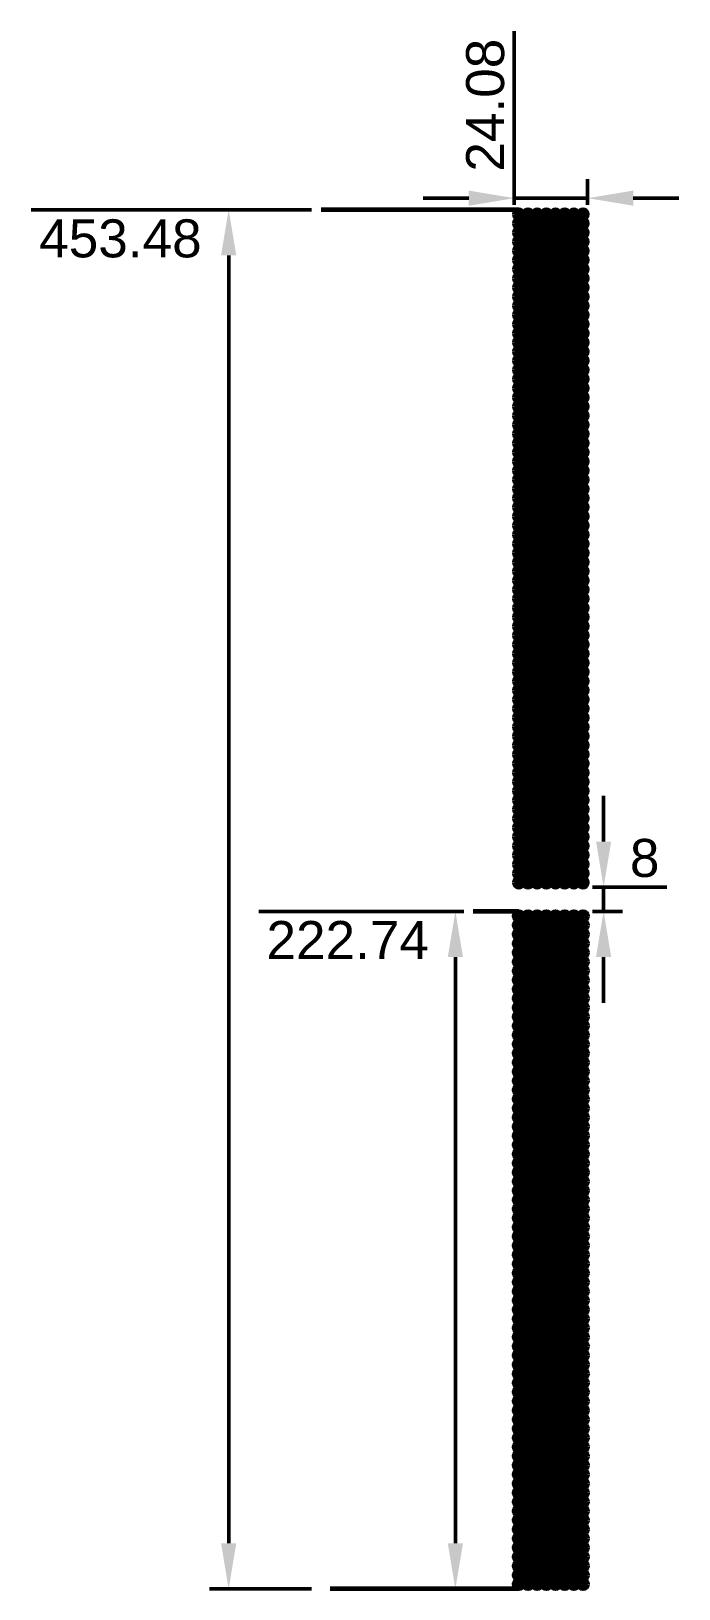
# Model space of a CAD drawing. Header units: millimetres. Extents: x 3743 to 4691, y 1346 to 1960.
# Drawn here: x 3743 to 3956, y 1448 to 1960 of the extents above; entities that cross this region are included whole.
import ezdxf

# ---------------------------------------------------------------- set-up
doc = ezdxf.new("R2010")
doc.units = ezdxf.units.MM
doc.layers.get('0').update_dxf_attribs({"lineweight": 60})
doc.styles.get("Standard").update_dxf_attribs({"font": 'arial.ttf'})
doc.dimstyles.new('ISO-25', dxfattribs={"dimscale": 5, "dimtxt": 2.5, "dimasz": 3, "dimexe": 1.25, "dimexo": 0.625, "dimtad": 2, "dimjust": 3, "dimdsep": 46, "dimtxsty": 'Standard', "dimcen": 2.5, "dimclrd": 30, "dimclre": 30, "dimclrt": 30, "dimadec": 0, "dimazin": 0, "dimtfac": 1, "dimtmove": 0, "dimatfit": 3, "dimfxl": 1, "dimlwd": 50, "dimlwe": 50, "dimarcsym": 0})

# ---------------------------------------------------------------- blocks, each defined once
blk = doc.blocks.new('*U1')
at = {"true_color": 0x939598}
h = blk.add_hatch(color=252, dxfattribs=at)
h.dxf.hatch_style = 1
h.paths.add_polyline_path([(1.505, 0, 1), (-1.505, 0, 1)])
h.paths.add_polyline_path([(-1.38, 0, -1), (1.38, 0, -1)], flags=16)
at = {"true_color": 0x991b1e}
h = blk.add_hatch(color=244, dxfattribs=at)
h.dxf.hatch_style = 1
h.paths.add_polyline_path([(-1.38, 0, 1), (1.38, 0, 1)])
for radius in [1.505, 1.38]:
    blk.add_circle((0, 0), radius)
blk = doc.blocks.new('*U2')
at = {"color": 0, "linetype": 'ByBlock', "lineweight": -2, "transparency": 16777216}
for p in [(0, 219.73), (3.01, 219.73), (6.02, 219.73), (9.03, 219.73), (12.04, 219.73), (15.05, 219.73), (18.06, 219.73), (21.07, 219.73), (0, 216.72), (0, 213.71), (3.01, 216.72), (3.01, 213.71), (6.02, 216.72), (6.02, 213.71), (9.03, 216.72), (9.03, 213.71), (12.04, 216.72), (12.04, 213.71), (15.05, 216.72), (15.05, 213.71), (18.06, 216.72), (18.06, 213.71), (21.07, 216.72), (21.07, 213.71), (0, 210.7), (3.01, 210.7), (6.02, 210.7), (9.03, 210.7), (12.04, 210.7), (15.05, 210.7), (18.06, 210.7), (21.07, 210.7), (0, 207.69), (0, 204.68), (3.01, 207.69), (3.01, 204.68), (6.02, 207.69), (6.02, 204.68), (9.03, 207.69), (9.03, 204.68), (12.04, 207.69), (12.04, 204.68), (15.05, 207.69), (15.05, 204.68), (18.06, 207.69), (18.06, 204.68), (21.07, 207.69), (21.07, 204.68), (0, 201.67), (0, 198.66), (3.01, 201.67), (3.01, 198.66), (6.02, 201.67), (6.02, 198.66), (9.03, 201.67), (9.03, 198.66), (12.04, 201.67), (12.04, 198.66), (15.05, 201.67), (15.05, 198.66), (18.06, 201.67), (18.06, 198.66), (21.07, 201.67), (21.07, 198.66), (0, 195.65), (3.01, 195.65), (6.02, 195.65), (9.03, 195.65), (12.04, 195.65), (15.05, 195.65), (18.06, 195.65), (21.07, 195.65), (0, 192.64), (0, 189.63), (3.01, 192.64), (3.01, 189.63), (6.02, 192.64), (6.02, 189.63), (9.03, 192.64), (9.03, 189.63), (12.04, 192.64), (12.04, 189.63), (15.05, 192.64), (15.05, 189.63), (18.06, 192.64), (18.06, 189.63), (21.07, 192.64), (21.07, 189.63), (0, 186.62), (0, 183.61), (3.01, 186.62), (3.01, 183.61), (6.02, 186.62), (6.02, 183.61), (9.03, 186.62), (9.03, 183.61), (12.04, 186.62), (12.04, 183.61), (15.05, 186.62), (15.05, 183.61), (18.06, 186.62), (18.06, 183.61), (21.07, 186.62), (21.07, 183.61), (0, 180.6), (3.01, 180.6), (6.02, 180.6), (9.03, 180.6), (12.04, 180.6), (15.05, 180.6), (18.06, 180.6), (21.07, 180.6), (0, 177.59), (0, 174.58), (3.01, 177.59), (3.01, 174.58), (6.02, 177.59), (6.02, 174.58), (9.03, 177.59), (9.03, 174.58), (12.04, 177.59), (12.04, 174.58), (15.05, 177.59), (15.05, 174.58), (18.06, 177.59), (18.06, 174.58), (21.07, 177.59), (21.07, 174.58), (0, 171.57), (0, 168.56), (3.01, 171.57), (3.01, 168.56), (6.02, 171.57), (6.02, 168.56), (9.03, 171.57), (9.03, 168.56), (12.04, 171.57), (12.04, 168.56), (15.05, 171.57), (15.05, 168.56), (18.06, 171.57), (18.06, 168.56), (21.07, 171.57), (21.07, 168.56), (0, 165.55), (0, 162.54), (3.01, 165.55), (3.01, 162.54), (6.02, 165.55), (6.02, 162.54), (9.03, 165.55), (9.03, 162.54), (12.04, 165.55), (12.04, 162.54), (15.05, 165.55), (15.05, 162.54), (18.06, 165.55), (18.06, 162.54), (21.07, 165.55), (21.07, 162.54), (0, 159.53), (3.01, 159.53), (6.02, 159.53), (9.03, 159.53), (12.04, 159.53), (15.05, 159.53), (18.06, 159.53), (21.07, 159.53), (0, 156.52), (0, 153.51), (3.01, 156.52), (3.01, 153.51), (6.02, 156.52), (6.02, 153.51), (9.03, 156.52), (9.03, 153.51), (12.04, 156.52), (12.04, 153.51), (15.05, 156.52), (15.05, 153.51), (18.06, 156.52), (18.06, 153.51), (21.07, 156.52), (21.07, 153.51), (0, 150.5), (0, 147.49), (3.01, 150.5), (3.01, 147.49), (6.02, 150.5), (6.02, 147.49), (9.03, 150.5), (9.03, 147.49), (12.04, 150.5), (12.04, 147.49), (15.05, 150.5), (15.05, 147.49), (18.06, 150.5), (18.06, 147.49), (21.07, 150.5), (21.07, 147.49), (0, 144.48), (3.01, 144.48), (6.02, 144.48), (9.03, 144.48), (12.04, 144.48), (15.05, 144.48), (18.06, 144.48), (21.07, 144.48), (0, 141.47), (0, 138.46), (3.01, 141.47), (3.01, 138.46), (6.02, 141.47), (6.02, 138.46), (9.03, 141.47), (9.03, 138.46), (12.04, 141.47), (12.04, 138.46), (15.05, 141.47), (15.05, 138.46), (18.06, 141.47), (18.06, 138.46), (21.07, 141.47), (21.07, 138.46), (0, 135.45), (0, 132.44), (3.01, 135.45), (3.01, 132.44), (6.02, 135.45), (6.02, 132.44), (9.03, 135.45), (9.03, 132.44), (12.04, 135.45), (12.04, 132.44), (15.05, 135.45), (15.05, 132.44), (18.06, 135.45), (18.06, 132.44), (21.07, 135.45), (21.07, 132.44), (0, 129.43), (3.01, 129.43), (6.02, 129.43), (9.03, 129.43), (12.04, 129.43), (15.05, 129.43), (18.06, 129.43), (21.07, 129.43), (0, 126.42), (0, 123.41), (3.01, 126.42), (3.01, 123.41), (6.02, 126.42), (6.02, 123.41), (9.03, 126.42), (9.03, 123.41), (12.04, 126.42), (12.04, 123.41), (15.05, 126.42), (15.05, 123.41), (18.06, 126.42), (18.06, 123.41), (21.07, 126.42), (21.07, 123.41), (0, 120.4), (0, 117.39), (3.01, 120.4), (3.01, 117.39), (6.02, 120.4), (6.02, 117.39), (9.03, 120.4), (9.03, 117.39), (12.04, 120.4), (12.04, 117.39), (15.05, 120.4), (15.05, 117.39), (18.06, 120.4), (18.06, 117.39), (21.07, 120.4), (21.07, 117.39), (0, 114.38), (0, 111.37), (3.01, 114.38), (3.01, 111.37), (6.02, 114.38), (6.02, 111.37), (9.03, 114.38), (9.03, 111.37), (12.04, 114.38), (12.04, 111.37), (15.05, 114.38), (15.05, 111.37), (18.06, 114.38), (18.06, 111.37), (21.07, 114.38), (21.07, 111.37), (0, 108.36), (3.01, 108.36), (6.02, 108.36), (9.03, 108.36), (12.04, 108.36), (15.05, 108.36), (18.06, 108.36), (21.07, 108.36), (0, 105.35), (0, 102.34), (3.01, 105.35), (3.01, 102.34), (6.02, 105.35), (6.02, 102.34), (9.03, 105.35), (9.03, 102.34), (12.04, 105.35), (12.04, 102.34), (15.05, 105.35), (15.05, 102.34), (18.06, 105.35), (18.06, 102.34), (21.07, 105.35), (21.07, 102.34), (0, 99.33), (0, 96.32), (3.01, 99.33), (3.01, 96.32), (6.02, 99.33), (6.02, 96.32), (9.03, 99.33), (9.03, 96.32), (12.04, 99.33), (12.04, 96.32), (15.05, 99.33), (15.05, 96.32), (18.06, 99.33), (18.06, 96.32), (21.07, 99.33), (21.07, 96.32), (0, 93.31), (3.01, 93.31), (6.02, 93.31), (9.03, 93.31), (12.04, 93.31), (15.05, 93.31), (18.06, 93.31), (21.07, 93.31), (0, 90.3), (0, 87.29), (3.01, 90.3), (3.01, 87.29), (6.02, 90.3), (6.02, 87.29), (9.03, 90.3), (9.03, 87.29), (12.04, 90.3), (12.04, 87.29), (15.05, 90.3), (15.05, 87.29), (18.06, 90.3), (18.06, 87.29), (21.07, 90.3), (21.07, 87.29), (0, 84.28), (0, 81.27), (3.01, 84.28), (3.01, 81.27), (6.02, 84.28), (6.02, 81.27), (9.03, 84.28), (9.03, 81.27), (12.04, 84.28), (12.04, 81.27), (15.05, 84.28), (15.05, 81.27), (18.06, 84.28), (18.06, 81.27), (21.07, 84.28), (21.07, 81.27), (0, 78.26), (3.01, 78.26), (6.02, 78.26), (9.03, 78.26), (12.04, 78.26), (15.05, 78.26), (18.06, 78.26), (21.07, 78.26), (0, 75.25), (0, 72.24), (3.01, 75.25), (3.01, 72.24), (6.02, 75.25), (6.02, 72.24), (9.03, 75.25), (9.03, 72.24), (12.04, 75.25), (12.04, 72.24), (15.05, 75.25), (15.05, 72.24), (18.06, 75.25), (18.06, 72.24), (21.07, 75.25), (21.07, 72.24), (0, 69.23), (0, 66.22), (3.01, 69.23), (3.01, 66.22), (6.02, 69.23), (6.02, 66.22), (9.03, 69.23), (9.03, 66.22), (12.04, 69.23), (12.04, 66.22), (15.05, 69.23), (15.05, 66.22), (18.06, 69.23), (18.06, 66.22), (21.07, 69.23), (21.07, 66.22), (0, 63.21), (0, 60.2), (3.01, 63.21), (3.01, 60.2), (6.02, 63.21), (6.02, 60.2), (9.03, 63.21), (9.03, 60.2), (12.04, 63.21), (12.04, 60.2), (15.05, 63.21), (15.05, 60.2), (18.06, 63.21), (18.06, 60.2), (21.07, 63.21), (21.07, 60.2), (0, 57.19), (3.01, 57.19), (6.02, 57.19), (9.03, 57.19), (12.04, 57.19), (15.05, 57.19), (18.06, 57.19), (21.07, 57.19), (0, 54.18), (0, 51.17), (3.01, 54.18), (3.01, 51.17), (6.02, 54.18), (6.02, 51.17), (9.03, 54.18), (9.03, 51.17), (12.04, 54.18), (12.04, 51.17), (15.05, 54.18), (15.05, 51.17), (18.06, 54.18), (18.06, 51.17), (21.07, 54.18), (21.07, 51.17), (0, 48.16), (0, 45.15), (3.01, 48.16), (3.01, 45.15), (6.02, 48.16), (6.02, 45.15), (9.03, 48.16), (9.03, 45.15), (12.04, 48.16), (12.04, 45.15), (15.05, 48.16), (15.05, 45.15), (18.06, 48.16), (18.06, 45.15), (21.07, 48.16), (21.07, 45.15), (0, 42.14), (3.01, 42.14), (6.02, 42.14), (9.03, 42.14), (12.04, 42.14), (15.05, 42.14), (18.06, 42.14), (21.07, 42.14), (0, 39.13), (0, 36.12), (3.01, 39.13), (3.01, 36.12), (6.02, 39.13), (6.02, 36.12), (9.03, 39.13), (9.03, 36.12), (12.04, 39.13), (12.04, 36.12), (15.05, 39.13), (15.05, 36.12), (18.06, 39.13), (18.06, 36.12), (21.07, 39.13), (21.07, 36.12), (0, 33.11), (0, 30.1), (3.01, 33.11), (3.01, 30.1), (6.02, 33.11), (6.02, 30.1), (9.03, 33.11), (9.03, 30.1), (12.04, 33.11), (12.04, 30.1), (15.05, 33.11), (15.05, 30.1), (18.06, 33.11), (18.06, 30.1), (21.07, 33.11), (21.07, 30.1), (0, 27.09), (3.01, 27.09), (6.02, 27.09), (9.03, 27.09), (12.04, 27.09), (15.05, 27.09), (18.06, 27.09), (21.07, 27.09), (0, 24.08), (0, 21.07), (3.01, 24.08), (3.01, 21.07), (6.02, 21.07), (6.02, 24.08), (9.03, 24.08), (9.03, 21.07), (12.04, 24.08), (12.04, 21.07), (15.05, 24.08), (15.05, 21.07), (18.06, 24.08), (18.06, 21.07), (21.07, 24.08), (21.07, 21.07), (0, 18.06), (0, 15.05), (3.01, 18.06), (3.01, 15.05), (6.02, 18.06), (6.02, 15.05), (9.03, 18.06), (9.03, 15.05), (12.04, 18.06), (12.04, 15.05), (15.05, 18.06), (15.05, 15.05), (18.06, 18.06), (18.06, 15.05), (21.07, 18.06), (21.07, 15.05), (0, 12.04), (0, 9.03), (3.01, 9.03), (3.01, 12.04), (6.02, 12.04), (6.02, 9.03), (9.03, 12.04), (9.03, 9.03), (12.04, 12.04), (12.04, 9.03), (15.05, 12.04), (15.05, 9.03), (18.06, 12.04), (18.06, 9.03), (21.07, 12.04), (21.07, 9.03), (0, 6.02), (3.01, 6.02), (6.02, 6.02), (9.03, 6.02), (12.04, 6.02), (15.05, 6.02), (18.06, 6.02), (21.07, 6.02), (0, 3.01), (0, 0), (3.01, 3.01), (3.01, 0), (6.02, 3.01), (6.02, 0), (9.03, 3.01), (9.03, 0), (12.04, 3.01), (12.04, 0), (15.05, 3.01), (15.05, 0), (18.06, 3.01), (18.06, 0), (21.07, 3.01), (21.07, 0)]:
    blk.add_blockref('*U1', p, dxfattribs=at)
blk = doc.blocks.new('*U4')
at = {"true_color": 0x939598}
h = blk.add_hatch(color=252, dxfattribs=at)
h.dxf.hatch_style = 1
h.paths.add_polyline_path([(1.505, 0, 1), (-1.505, 0, 1)])
h.paths.add_polyline_path([(-1.38, 0, -1), (1.38, 0, -1)], flags=16)
at = {"true_color": 0x991b1e}
h = blk.add_hatch(color=244, dxfattribs=at)
h.dxf.hatch_style = 1
h.paths.add_polyline_path([(-1.38, 0, 1), (1.38, 0, 1)])
for radius in [1.505, 1.38]:
    blk.add_circle((0, 0), radius)
blk = doc.blocks.new('*U5')
at = {"color": 0, "linetype": 'ByBlock', "lineweight": -2, "transparency": 16777216}
for p in [(0, 219.73), (3.01, 219.73), (6.02, 219.73), (9.03, 219.73), (12.04, 219.73), (15.05, 219.73), (18.06, 219.73), (21.07, 219.73), (0, 216.72), (0, 213.71), (3.01, 216.72), (3.01, 213.71), (6.02, 216.72), (6.02, 213.71), (9.03, 216.72), (9.03, 213.71), (12.04, 216.72), (12.04, 213.71), (15.05, 216.72), (15.05, 213.71), (18.06, 216.72), (18.06, 213.71), (21.07, 216.72), (21.07, 213.71), (0, 210.7), (3.01, 210.7), (6.02, 210.7), (9.03, 210.7), (12.04, 210.7), (15.05, 210.7), (18.06, 210.7), (21.07, 210.7), (0, 207.69), (0, 204.68), (3.01, 207.69), (3.01, 204.68), (6.02, 207.69), (6.02, 204.68), (9.03, 207.69), (9.03, 204.68), (12.04, 207.69), (12.04, 204.68), (15.05, 207.69), (15.05, 204.68), (18.06, 207.69), (18.06, 204.68), (21.07, 207.69), (21.07, 204.68), (0, 201.67), (0, 198.66), (3.01, 201.67), (3.01, 198.66), (6.02, 201.67), (6.02, 198.66), (9.03, 201.67), (9.03, 198.66), (12.04, 201.67), (12.04, 198.66), (15.05, 201.67), (15.05, 198.66), (18.06, 201.67), (18.06, 198.66), (21.07, 201.67), (21.07, 198.66), (0, 195.65), (3.01, 195.65), (6.02, 195.65), (9.03, 195.65), (12.04, 195.65), (15.05, 195.65), (18.06, 195.65), (21.07, 195.65), (0, 192.64), (0, 189.63), (3.01, 192.64), (3.01, 189.63), (6.02, 192.64), (6.02, 189.63), (9.03, 192.64), (9.03, 189.63), (12.04, 192.64), (12.04, 189.63), (15.05, 192.64), (15.05, 189.63), (18.06, 192.64), (18.06, 189.63), (21.07, 192.64), (21.07, 189.63), (0, 186.62), (0, 183.61), (3.01, 186.62), (3.01, 183.61), (6.02, 186.62), (6.02, 183.61), (9.03, 186.62), (9.03, 183.61), (12.04, 186.62), (12.04, 183.61), (15.05, 186.62), (15.05, 183.61), (18.06, 186.62), (18.06, 183.61), (21.07, 186.62), (21.07, 183.61), (0, 180.6), (3.01, 180.6), (6.02, 180.6), (9.03, 180.6), (12.04, 180.6), (15.05, 180.6), (18.06, 180.6), (21.07, 180.6), (0, 177.59), (0, 174.58), (3.01, 177.59), (3.01, 174.58), (6.02, 177.59), (6.02, 174.58), (9.03, 177.59), (9.03, 174.58), (12.04, 177.59), (12.04, 174.58), (15.05, 177.59), (15.05, 174.58), (18.06, 177.59), (18.06, 174.58), (21.07, 177.59), (21.07, 174.58), (0, 171.57), (0, 168.56), (3.01, 171.57), (3.01, 168.56), (6.02, 171.57), (6.02, 168.56), (9.03, 171.57), (9.03, 168.56), (12.04, 171.57), (12.04, 168.56), (15.05, 171.57), (15.05, 168.56), (18.06, 171.57), (18.06, 168.56), (21.07, 171.57), (21.07, 168.56), (0, 165.55), (0, 162.54), (3.01, 165.55), (3.01, 162.54), (6.02, 165.55), (6.02, 162.54), (9.03, 165.55), (9.03, 162.54), (12.04, 165.55), (12.04, 162.54), (15.05, 165.55), (15.05, 162.54), (18.06, 165.55), (18.06, 162.54), (21.07, 165.55), (21.07, 162.54), (0, 159.53), (3.01, 159.53), (6.02, 159.53), (9.03, 159.53), (12.04, 159.53), (15.05, 159.53), (18.06, 159.53), (21.07, 159.53), (0, 156.52), (0, 153.51), (3.01, 156.52), (3.01, 153.51), (6.02, 156.52), (6.02, 153.51), (9.03, 156.52), (9.03, 153.51), (12.04, 156.52), (12.04, 153.51), (15.05, 156.52), (15.05, 153.51), (18.06, 156.52), (18.06, 153.51), (21.07, 156.52), (21.07, 153.51), (0, 150.5), (0, 147.49), (3.01, 150.5), (3.01, 147.49), (6.02, 150.5), (6.02, 147.49), (9.03, 150.5), (9.03, 147.49), (12.04, 150.5), (12.04, 147.49), (15.05, 150.5), (15.05, 147.49), (18.06, 150.5), (18.06, 147.49), (21.07, 150.5), (21.07, 147.49), (0, 144.48), (3.01, 144.48), (6.02, 144.48), (9.03, 144.48), (12.04, 144.48), (15.05, 144.48), (18.06, 144.48), (21.07, 144.48), (0, 141.47), (0, 138.46), (3.01, 141.47), (3.01, 138.46), (6.02, 141.47), (6.02, 138.46), (9.03, 141.47), (9.03, 138.46), (12.04, 141.47), (12.04, 138.46), (15.05, 141.47), (15.05, 138.46), (18.06, 141.47), (18.06, 138.46), (21.07, 141.47), (21.07, 138.46), (0, 135.45), (0, 132.44), (3.01, 135.45), (3.01, 132.44), (6.02, 135.45), (6.02, 132.44), (9.03, 135.45), (9.03, 132.44), (12.04, 135.45), (12.04, 132.44), (15.05, 135.45), (15.05, 132.44), (18.06, 135.45), (18.06, 132.44), (21.07, 135.45), (21.07, 132.44), (0, 129.43), (3.01, 129.43), (6.02, 129.43), (9.03, 129.43), (12.04, 129.43), (15.05, 129.43), (18.06, 129.43), (21.07, 129.43), (0, 126.42), (0, 123.41), (3.01, 126.42), (3.01, 123.41), (6.02, 126.42), (6.02, 123.41), (9.03, 126.42), (9.03, 123.41), (12.04, 126.42), (12.04, 123.41), (15.05, 126.42), (15.05, 123.41), (18.06, 126.42), (18.06, 123.41), (21.07, 126.42), (21.07, 123.41), (0, 120.4), (0, 117.39), (3.01, 120.4), (3.01, 117.39), (6.02, 120.4), (6.02, 117.39), (9.03, 120.4), (9.03, 117.39), (12.04, 120.4), (12.04, 117.39), (15.05, 120.4), (15.05, 117.39), (18.06, 120.4), (18.06, 117.39), (21.07, 120.4), (21.07, 117.39), (0, 114.38), (0, 111.37), (3.01, 114.38), (3.01, 111.37), (6.02, 114.38), (6.02, 111.37), (9.03, 114.38), (9.03, 111.37), (12.04, 114.38), (12.04, 111.37), (15.05, 114.38), (15.05, 111.37), (18.06, 114.38), (18.06, 111.37), (21.07, 114.38), (21.07, 111.37), (0, 108.36), (3.01, 108.36), (6.02, 108.36), (9.03, 108.36), (12.04, 108.36), (15.05, 108.36), (18.06, 108.36), (21.07, 108.36), (0, 105.35), (0, 102.34), (3.01, 105.35), (3.01, 102.34), (6.02, 105.35), (6.02, 102.34), (9.03, 105.35), (9.03, 102.34), (12.04, 105.35), (12.04, 102.34), (15.05, 105.35), (15.05, 102.34), (18.06, 105.35), (18.06, 102.34), (21.07, 105.35), (21.07, 102.34), (0, 99.33), (0, 96.32), (3.01, 99.33), (3.01, 96.32), (6.02, 99.33), (6.02, 96.32), (9.03, 99.33), (9.03, 96.32), (12.04, 99.33), (12.04, 96.32), (15.05, 99.33), (15.05, 96.32), (18.06, 99.33), (18.06, 96.32), (21.07, 99.33), (21.07, 96.32), (0, 93.31), (3.01, 93.31), (6.02, 93.31), (9.03, 93.31), (12.04, 93.31), (15.05, 93.31), (18.06, 93.31), (21.07, 93.31), (0, 90.3), (0, 87.29), (3.01, 90.3), (3.01, 87.29), (6.02, 90.3), (6.02, 87.29), (9.03, 90.3), (9.03, 87.29), (12.04, 90.3), (12.04, 87.29), (15.05, 90.3), (15.05, 87.29), (18.06, 90.3), (18.06, 87.29), (21.07, 90.3), (21.07, 87.29), (0, 84.28), (0, 81.27), (3.01, 84.28), (3.01, 81.27), (6.02, 84.28), (6.02, 81.27), (9.03, 84.28), (9.03, 81.27), (12.04, 84.28), (12.04, 81.27), (15.05, 84.28), (15.05, 81.27), (18.06, 84.28), (18.06, 81.27), (21.07, 84.28), (21.07, 81.27), (0, 78.26), (3.01, 78.26), (6.02, 78.26), (9.03, 78.26), (12.04, 78.26), (15.05, 78.26), (18.06, 78.26), (21.07, 78.26), (0, 75.25), (0, 72.24), (3.01, 75.25), (3.01, 72.24), (6.02, 75.25), (6.02, 72.24), (9.03, 75.25), (9.03, 72.24), (12.04, 75.25), (12.04, 72.24), (15.05, 75.25), (15.05, 72.24), (18.06, 75.25), (18.06, 72.24), (21.07, 75.25), (21.07, 72.24), (0, 69.23), (0, 66.22), (3.01, 69.23), (3.01, 66.22), (6.02, 69.23), (6.02, 66.22), (9.03, 69.23), (9.03, 66.22), (12.04, 69.23), (12.04, 66.22), (15.05, 69.23), (15.05, 66.22), (18.06, 69.23), (18.06, 66.22), (21.07, 69.23), (21.07, 66.22), (0, 63.21), (0, 60.2), (3.01, 63.21), (3.01, 60.2), (6.02, 63.21), (6.02, 60.2), (9.03, 63.21), (9.03, 60.2), (12.04, 63.21), (12.04, 60.2), (15.05, 63.21), (15.05, 60.2), (18.06, 63.21), (18.06, 60.2), (21.07, 63.21), (21.07, 60.2), (0, 57.19), (3.01, 57.19), (6.02, 57.19), (9.03, 57.19), (12.04, 57.19), (15.05, 57.19), (18.06, 57.19), (21.07, 57.19), (0, 54.18), (0, 51.17), (3.01, 54.18), (3.01, 51.17), (6.02, 54.18), (6.02, 51.17), (9.03, 54.18), (9.03, 51.17), (12.04, 54.18), (12.04, 51.17), (15.05, 54.18), (15.05, 51.17), (18.06, 54.18), (18.06, 51.17), (21.07, 54.18), (21.07, 51.17), (0, 48.16), (0, 45.15), (3.01, 48.16), (3.01, 45.15), (6.02, 48.16), (6.02, 45.15), (9.03, 48.16), (9.03, 45.15), (12.04, 48.16), (12.04, 45.15), (15.05, 48.16), (15.05, 45.15), (18.06, 48.16), (18.06, 45.15), (21.07, 48.16), (21.07, 45.15), (0, 42.14), (3.01, 42.14), (6.02, 42.14), (9.03, 42.14), (12.04, 42.14), (15.05, 42.14), (18.06, 42.14), (21.07, 42.14), (0, 39.13), (0, 36.12), (3.01, 39.13), (3.01, 36.12), (6.02, 39.13), (6.02, 36.12), (9.03, 39.13), (9.03, 36.12), (12.04, 39.13), (12.04, 36.12), (15.05, 39.13), (15.05, 36.12), (18.06, 39.13), (18.06, 36.12), (21.07, 39.13), (21.07, 36.12), (0, 33.11), (0, 30.1), (3.01, 33.11), (3.01, 30.1), (6.02, 33.11), (6.02, 30.1), (9.03, 33.11), (9.03, 30.1), (12.04, 33.11), (12.04, 30.1), (15.05, 33.11), (15.05, 30.1), (18.06, 33.11), (18.06, 30.1), (21.07, 33.11), (21.07, 30.1), (0, 27.09), (3.01, 27.09), (6.02, 27.09), (9.03, 27.09), (12.04, 27.09), (15.05, 27.09), (18.06, 27.09), (21.07, 27.09), (0, 24.08), (0, 21.07), (3.01, 24.08), (3.01, 21.07), (6.02, 21.07), (6.02, 24.08), (9.03, 24.08), (9.03, 21.07), (12.04, 24.08), (12.04, 21.07), (15.05, 24.08), (15.05, 21.07), (18.06, 24.08), (18.06, 21.07), (21.07, 24.08), (21.07, 21.07), (0, 18.06), (0, 15.05), (3.01, 18.06), (3.01, 15.05), (6.02, 18.06), (6.02, 15.05), (9.03, 18.06), (9.03, 15.05), (12.04, 18.06), (12.04, 15.05), (15.05, 18.06), (15.05, 15.05), (18.06, 18.06), (18.06, 15.05), (21.07, 18.06), (21.07, 15.05), (0, 12.04), (0, 9.03), (3.01, 9.03), (3.01, 12.04), (6.02, 12.04), (6.02, 9.03), (9.03, 12.04), (9.03, 9.03), (12.04, 12.04), (12.04, 9.03), (15.05, 12.04), (15.05, 9.03), (18.06, 12.04), (18.06, 9.03), (21.07, 12.04), (21.07, 9.03), (0, 6.02), (3.01, 6.02), (6.02, 6.02), (9.03, 6.02), (12.04, 6.02), (15.05, 6.02), (18.06, 6.02), (21.07, 6.02), (0, 3.01), (0, 0), (3.01, 3.01), (3.01, 0), (6.02, 3.01), (6.02, 0), (9.03, 3.01), (9.03, 0), (12.04, 3.01), (12.04, 0), (15.05, 3.01), (15.05, 0), (18.06, 3.01), (18.06, 0), (21.07, 3.01), (21.07, 0)]:
    blk.add_blockref('*U4', p, dxfattribs=at)
blk = doc.blocks.new('*D6')
at = {"color": 30, "lineweight": 50, "transparency": 16777216}
for p, q in [((3931.15, 1693.61), (3931.15, 1708.61)), ((3927.5, 1678.61), (3951.89, 1678.61)), ((3931.15, 1670.61), (3931.15, 1678.61)), ((3927.5, 1670.61), (3937.4, 1670.61)), ((3931.15, 1655.61), (3931.15, 1640.61))]:
    blk.add_line(p, q, dxfattribs=at)
at = {"color": 30, "transparency": 16777216}
for points in [[(3928.65, 1693.61), (3933.65, 1693.61), (3931.15, 1678.61)], [(3928.65, 1655.61), (3933.65, 1655.61), (3931.15, 1670.61)]]:
    blk.add_solid(points, dxfattribs=at)
at = {"layer": 'Defpoints', "color": 0, "transparency": 16777216}
for p in [(3924.37, 1678.61), (3924.37, 1670.61), (3931.15, 1670.61)]:
    blk.add_point(p, dxfattribs=at)
at = {"color": 30, "transparency": 16777216, "insert": (3944.65, 1688.12), "char_height": 12.5, "attachment_point": 5}
blk.add_mtext('8', dxfattribs=at)
blk = doc.blocks.new('*D7')
at = {"color": 30, "lineweight": 50, "transparency": 16777216}
for p, q in [((3901.8, 1902.97), (3901.8, 1960.07)), ((3925.88, 1902.97), (3925.88, 1911.4)), ((3886.8, 1905.15), (3871.8, 1905.15)), ((3925.88, 1905.15), (3901.8, 1905.15)), ((3940.88, 1905.15), (3955.88, 1905.15))]:
    blk.add_line(p, q, dxfattribs=at)
at = {"color": 30, "transparency": 16777216}
for points in [[(3886.8, 1907.65), (3886.8, 1902.65), (3901.8, 1905.15)], [(3940.88, 1907.65), (3940.88, 1902.65), (3925.88, 1905.15)]]:
    blk.add_solid(points, dxfattribs=at)
at = {"layer": 'Defpoints', "color": 0, "transparency": 16777216}
for p in [(3925.88, 1905.15), (3901.8, 1899.85), (3925.88, 1899.85)]:
    blk.add_point(p, dxfattribs=at)
at = {"color": 30, "transparency": 16777216, "insert": (3892.29, 1935.73), "char_height": 12.5, "attachment_point": 5, "rotation": 90}
blk.add_mtext('24.08', dxfattribs=at)
blk = doc.blocks.new('*D8')
at = {"color": 30, "lineweight": 50, "transparency": 16777216}
for p, q in [((3885.18, 1670.61), (3817.88, 1670.61)), ((3882.43, 1462.87), (3882.43, 1655.61)), ((3885.18, 1447.87), (3876.18, 1447.87))]:
    blk.add_line(p, q, dxfattribs=at)
at = {"color": 30, "transparency": 16777216}
for points in [[(3879.93, 1655.61), (3884.93, 1655.61), (3882.43, 1670.61)], [(3879.93, 1462.87), (3884.93, 1462.87), (3882.43, 1447.87)]]:
    blk.add_solid(points, dxfattribs=at)
at = {"layer": 'Defpoints', "color": 0, "transparency": 16777216}
for p in [(3888.3, 1670.61), (3882.43, 1447.87), (3888.3, 1447.87)]:
    blk.add_point(p, dxfattribs=at)
at = {"color": 30, "transparency": 16777216, "insert": (3847.03, 1661.21), "char_height": 12.5, "attachment_point": 5}
blk.add_mtext('222.74', dxfattribs=at)
blk = doc.blocks.new('*D9')
at = {"color": 30, "lineweight": 50, "transparency": 16777216}
for p, q in [((3835.18, 1901.35), (3742.99, 1901.35)), ((3807.91, 1462.87), (3807.91, 1886.35)), ((3835.18, 1447.87), (3801.66, 1447.87))]:
    blk.add_line(p, q, dxfattribs=at)
at = {"color": 30, "transparency": 16777216}
for points in [[(3805.41, 1886.35), (3810.41, 1886.35), (3807.91, 1901.35)], [(3805.41, 1462.87), (3810.41, 1462.87), (3807.91, 1447.87)]]:
    blk.add_solid(points, dxfattribs=at)
at = {"layer": 'Defpoints', "color": 0, "transparency": 16777216}
for p in [(3838.3, 1901.35), (3807.91, 1447.87), (3838.3, 1447.87)]:
    blk.add_point(p, dxfattribs=at)
at = {"color": 30, "transparency": 16777216, "insert": (3772.33, 1891.84), "char_height": 12.5, "attachment_point": 5}
blk.add_mtext('453.48', dxfattribs=at)

msp = doc.modelspace()

# ---------------------------------------------------------------- linework, layer by layer
for p, q in [((3903.301, 1901.354), (3838.301, 1901.354)), ((3924.371, 1678.739), (3924.371, 1678.614)), ((3903.301, 1670.614), (3888.301, 1670.614)), ((3924.371, 1670.614), (3924.371, 1670.489)), ((3843.301, 1447.874), (3841.301, 1447.874)), ((3848.301, 1447.874), (3843.301, 1447.874)), ((3888.301, 1447.874), (3848.301, 1447.874)), ((3903.301, 1447.874), (3888.301, 1447.874))]:
    msp.add_line(p, q)

# ---------------------------------------------------------------- block references
at = {"xscale": -1, "rotation": 180}
msp.add_blockref('*U5', (3903.301, 1899.849), dxfattribs=at)
msp.add_blockref('*U2', (3903.301, 1449.379))

# ---------------------------------------------------------------- dimensions: what is measured, and where the dimension line sits
dim = msp.add_linear_dim(base=(3925.876, 1905.145), p1=(3901.796, 1899.849), p2=(3925.876, 1899.849), dimstyle='ISO-25')
dim.commit()
dim.dimension.update_dxf_attribs({"geometry": '*D7', "text_midpoint": (3892.289, 1935.73)})
for base, p1, p2, picture, middle in [((3807.914, 1447.874), (3838.301, 1901.354), (3838.301, 1447.874), '*D9', (3772.328, 1891.843)), ((3931.153, 1670.614), (3924.371, 1678.614), (3924.371, 1670.614), '*D6', (3944.646, 1688.121)), ((3882.431, 1447.874), (3888.301, 1670.614), (3888.301, 1447.874), '*D8', (3847.028, 1661.214))]:
    dim = msp.add_linear_dim(base=base, p1=p1, p2=p2, angle=90, dimstyle='ISO-25')
    dim.commit()
    dim.dimension.update_dxf_attribs({"geometry": picture, "text_midpoint": middle})

doc.saveas('drawing.dxf')
